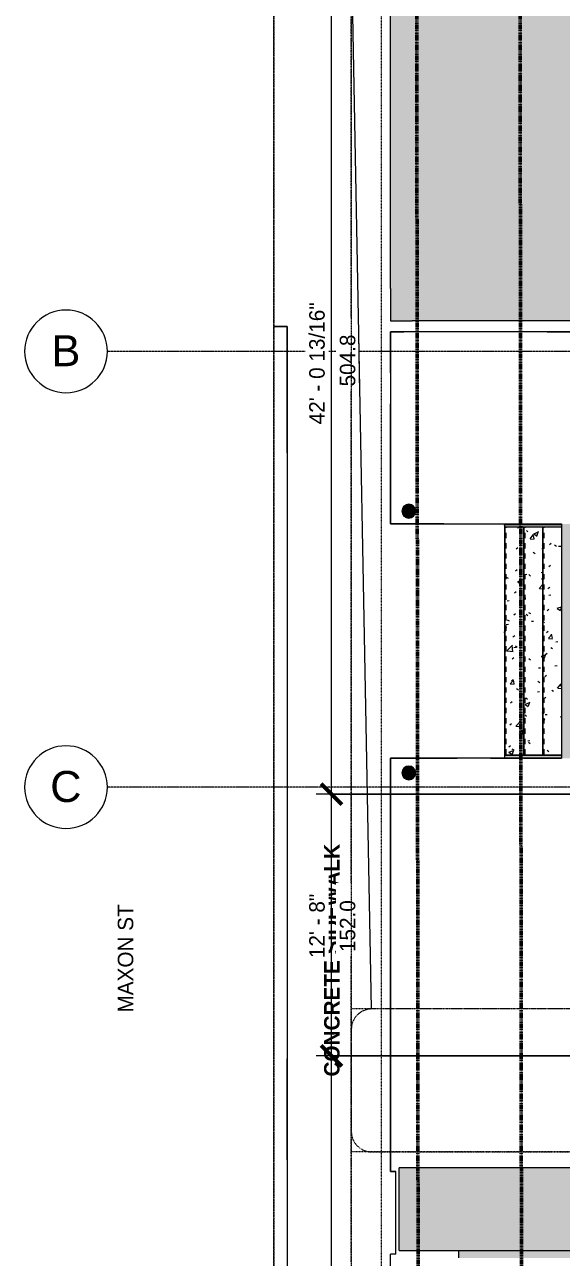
# Model space of a CAD drawing. Header units: inches. Extents: x -4266 to -1814, y 9706 to 12441.
# Drawn here: x -4217 to -3905, y 11009 to 11725 of the extents above; entities that cross this region are included whole.
import ezdxf

# ---------------------------------------------------------------- set-up
doc = ezdxf.new("R2010")
doc.units = ezdxf.units.IN
doc.header["$MEASUREMENT"] = 0
for name, pattern in [('Aligning Line 1_8_', [0.25, 0.125, -0.125]), ('Dash Dot 3_16_', [0.3125, 0.1875, -0.0625, 0, -0.0625]), ('Double Dash 3_8_', [1, 0.375, -0.125, 0.125, -0.125, 0.125, -0.125]), ('Grid Line 1_2_', [0.875, 0.5, -0.125, 0.125, -0.125]), ('Overhead 1_16_', [0.101562, 0.0625, -0.039062])]:
    doc.linetypes.add(name, pattern=pattern)
for name, color, linetype, lineweight in [('0-1', 7, 'Continuous', 5), ('0-3', 7, 'Continuous', 9), ('0-4', 147, 'Aligning Line 1_8_', 9), ('0-5', 165, 'Continuous', 5), ('A-ANNO-DIMS', 211, 'Continuous', 9), ('A-ANNO-DIMS-96', 211, 'Continuous', 9), ('A-ANNO-NOTE', 131, 'Continuous', 9), ('A-ANNO-SYMB', 150, 'Continuous', 9), ('A-ANNO-SYMB-1', 150, 'Dash Dot 3_16_', 9), ('A-FLOR-1', 9, 'Continuous', 5), ('A-FLOR-HRAL-1', 7, 'Continuous', 9), ('A-WALL-4', 10, 'Continuous', 13), ('A-WALL-5', 13, 'Continuous', 5), ('C-BLDG-PADS-1', 254, 'Continuous', 5), ('C-BLDG-PADS-2', 7, 'Continuous', 9), ('C-PROP-LINE-1', 250, 'Double Dash 3_8_', 50), ('C-TOPO', 7, 'Continuous', 9), ('E-LITE-EQPM-1', 47, 'Continuous', 9), ('E-LITE-EQPM-2', 7, 'Continuous', 9), ('G-ANNO-SYMB', 111, 'Aligning Line 1_8_', 9), ('G-ANNO-SYMB-1', 147, 'Aligning Line 1_8_', 9), ('G-ANNO-TEXT-1', 147, 'Continuous', 20), ('S-GRID-1', 1, 'Grid Line 1_2_', 9), ('S-GRID-IDEN', 1, 'Continuous', 9), ('S-GRID-IDEN-1', 147, 'Continuous', 9), ('S-STRS-1', 7, 'Continuous', 9), ('S-STRS-2', 251, 'Continuous', 9), ('S-STRS-3', 7, 'Overhead 1_16_', 9)]:
    doc.layers.add(name, color=color, linetype=linetype, lineweight=lineweight)
doc.styles.add('Arial', font='arial.ttf', dxfattribs={"height": 18})
doc.styles.add('Century Gothic', font='ufonts.com_century-gothic.ttf', dxfattribs={"height": 9})
doc.styles.add('Century Gothic_B', font='GOTHICB.TTF', dxfattribs={"height": 9})
doc.dimstyles.new('OD__1_16__Tol__', dxfattribs={"dimscale": 12, "dimtxt": 9.397514, "dimasz": 1, "dimexe": 0.75, "dimexo": 0.5, "dimgap": 0.125, "dimtad": 1, "dimdec": 4, "dimrnd": 0.0625, "dimzin": 3, "dimdsep": 46, "dimlunit": 4, "dimtxsty": 'Century Gothic', "dimblk1": 'OBLIQUE', "dimblk2": 'OBLIQUE', "dimsah": 1, "dimcen": 0.09, "dimdle": 0.75, "dimazin": 0, "dimtfac": 1, "dimtdec": 4, "dimtix": 1, "dimtmove": 0, "dimatfit": 3, "dimfxl": 1, "dimtvp": 1, "dimtfill": 1, "dimfrac": 2, "dimtolj": 1, "dimtzin": 0, "dimarcsym": 2})
pattern_1 = [(50, (0, 0), (27.5427, -2.40992), [2.88, -31.68]), (355, (0, 0), (-5.327844, 28.884266), [2.304, -25.344]), (100.451, (2.295, -0.2), (22.215316, 26.47393), [2.448, -26.924]), (46.184, (0, 7.68), (40.98187, -6.35642), [4.32, -47.52]), (96.636, (3.415, 7.15), (35.89075, 37.40619), [3.671, -40.386]), (351.184, (0, 7.68), (35.89097, 37.40622), [3.456, -38.016]), (21, (3.84, 5.76), (22.921036, -15.46073), [2.88, -31.68]), (326, (3.84, 5.76), (9.34353, 27.84574), [2.304, -25.344]), (71.451, (5.75, 4.472), (32.26477, 12.38442), [2.448, -26.924]), (37.5, (0, 0), (0.466855, 12.782707), [1.267, -23.77, 1.267, -24.461, -25.44]), (37.5, (0, 0), (0.466855, 12.782707), [-50.765, 1.267, -24.173]), (7.5, (0, 0), (10.10159, 15.14509), [1.267, -13.402, 1.267, -23.194, -9.696]), (7.5, (0, 0), (10.10159, 15.14509), [-39.13, 1.267, -8.429]), (327.5, (-8.563, 0), (20.499161, -0.86578), [1.267, -8.333, 1.267, -28.685, -39.744]), (327.5, (-8.563, 0), (20.499161, -0.86578), [-39.552, 1.267, -38.477]), (317.5, (-12.403, 0), (22.39478, 3.844288), [1.267, -11.213, 1.267, -18.624, -28.224]), (317.5, (-12.403, 0), (22.39478, 3.844288), [-32.371, 1.267, -26.957])]

# ---------------------------------------------------------------- blocks, each defined once
blk = doc.blocks.new('CTR - 1st Phase - Unit Layouts_rvt-1-FLOOR PLAN - 1ST FLOOR')
at = {"layer": 'G-ANNO-SYMB-1'}
blk.add_line((-4009.53, 9846.28), (-4009.53, 12240.75), dxfattribs=at)
blk = doc.blocks.new('CTR  - Topography_rvt-1-FLOOR PLAN - 1ST FLOOR')
at = {"layer": 'C-BLDG-PADS-1'}
blk.add_hatch(color=256, dxfattribs=at).paths.add_polyline_path([(-3999.22, 11013.11), (-3877.32, 11013.11), (-3877.32, 11061.11), (-3999.22, 11061.11), (-3999.22, 11013.25)], flags=0)
at = {"layer": 'C-BLDG-PADS-2'}
for p, q in [((-3952.7, 11061.11), (-3998.87, 11061.11)), ((-3998.87, 11013.11), (-3964.85, 11013.11))]:
    blk.add_line(p, q, dxfattribs=at)
at = {"layer": 'C-TOPO'}
for p, q in [((-4004.25, 11571.67), (-4004.25, 11748.18)), ((-4004.25, 11571.67), (-4004.25, 11552.9)), ((-4004.25, 11552.9), (-3998.55, 11552.9)), ((-3998.55, 11552.9), (-3991.66, 11552.9)), ((-3965.48, 11552.9), (-3991.66, 11552.9)), ((-3957.99, 11552.9), (-3965.48, 11552.9)), ((-3911.85, 11552.9), (-3957.99, 11552.9)), ((-3899.64, 11552.9), (-3911.85, 11552.9)), ((-4072.01, 11549.59), (-4064.23, 11549.59)), ((-4064.23, 11549.59), (-4072.01, 11549.59)), ((-4064.23, 11535.94), (-4064.23, 11549.59)), ((-4064.23, 11549.59), (-4064.23, 11535.94)), ((-3996.64, 11546.59), (-4004.23, 11546.59)), ((-4004.23, 11522.73), (-4004.23, 11546.59)), ((-4004.23, 11546.59), (-4004.23, 11522.73)), ((-4004.23, 11546.59), (-3996.64, 11546.59)), ((-3969.35, 11546.59), (-3996.64, 11546.59)), ((-3969.35, 11546.59), (-3996.64, 11546.59)), ((-3961.54, 11546.59), (-3969.35, 11546.59)), ((-3961.54, 11546.59), (-3969.35, 11546.59)), ((-3913.45, 11546.59), (-3961.54, 11546.59)), ((-3913.45, 11546.59), (-3961.54, 11546.59)), ((-3858.53, 11546.59), (-3913.45, 11546.59)), ((-3913.45, 11546.59), (-3858.53, 11546.59)), ((-4064.23, 11535.94), (-4064.23, 11476.2)), ((-4064.23, 11476.2), (-4064.23, 11535.94)), ((-4004.23, 11522.73), (-4004.23, 11504.65)), ((-4004.23, 11522.73), (-4004.23, 11504.65)), ((-4004.23, 11504.65), (-4004.23, 11434.99)), ((-4004.23, 11434.99), (-4004.23, 11504.65)), ((-4064.23, 11476.2), (-4064.23, 11245.43)), ((-4064.23, 11476.2), (-4064.23, 11245.43)), ((-3973.42, 11434.99), (-4004.23, 11434.99)), ((-4004.23, 11434.99), (-3973.42, 11434.99)), ((-3973.42, 11434.99), (-3938.12, 11434.99)), ((-3973.42, 11434.99), (-3938.12, 11434.99)), ((-4004.23, 11242.03), (-4004.23, 11299.01)), ((-3965.52, 11299.01), (-4004.23, 11299.01)), ((-4004.23, 11299.01), (-3965.52, 11299.01)), ((-4004.23, 11299.01), (-4004.23, 11242.03)), ((-3946.31, 11299.01), (-3965.52, 11299.01)), ((-3946.31, 11299.01), (-3965.52, 11299.01)), ((-3938.12, 11299.01), (-3946.31, 11299.01)), ((-3946.31, 11299.01), (-3938.12, 11299.01)), ((-4064.23, 11245.43), (-4064.23, 11124.4)), ((-4064.23, 11245.43), (-4064.23, 11124.4)), ((-4004.23, 11104.3), (-4004.23, 11242.03)), ((-4004.23, 11242.03), (-4004.23, 11104.3)), ((-4064.23, 11124.4), (-4064.23, 11108.97)), ((-4064.23, 11108.97), (-4064.23, 11124.4)), ((-4064.23, 11108.97), (-4064.23, 11065.89)), ((-4064.23, 11065.89), (-4064.23, 11108.97)), ((-4004.23, 11104.3), (-4004.23, 11101.07)), ((-4004.23, 11101.07), (-4004.23, 11104.3)), ((-4004.23, 11092.08), (-4004.23, 11101.07)), ((-4004.23, 11101.07), (-4004.23, 11092.08)), ((-4004.23, 11092.08), (-4004.23, 11059.11)), ((-4004.23, 11059.11), (-4004.23, 11092.08)), ((-4064.23, 11065.89), (-4064.23, 10832.08)), ((-4064.23, 11065.89), (-4064.23, 10832.08)), ((-4001.12, 11059.11), (-4004.23, 11059.11)), ((-4004.23, 11059.11), (-4001.12, 11059.11)), ((-4001.12, 11011.11), (-4001.12, 11059.11)), ((-4001.12, 11011.11), (-4001.12, 11059.11)), ((-3998.87, 11061.11), (-3999.22, 11061.11)), ((-3999.22, 11013.11), (-3999.22, 11061.11)), ((-3938.08, 11061.11), (-3952.7, 11061.11)), ((-3936.59, 11061.11), (-3938.08, 11061.11)), ((-3885.92, 11061.11), (-3936.59, 11061.11)), ((-4001.12, 11011.11), (-4004.23, 11011.11)), ((-4004.23, 10874.59), (-4004.23, 11011.11)), ((-4004.23, 10874.59), (-4004.23, 11011.11)), ((-4001.12, 11011.11), (-4004.23, 11011.11)), ((-3999.22, 11013.11), (-3998.87, 11013.11))]:
    blk.add_line(p, q, dxfattribs=at)
blk = doc.blocks.new('Pathway_Cooper_McGraw-Edison _BSC-BRC_Round - Pathway_Cooper_McGraw-Edison _BSC-BRC_Round-2028611-FLOOR PLAN - 1ST FLOOR')
at = {"layer": 'E-LITE-EQPM-1'}
blk.add_hatch(color=256, dxfattribs=at).paths.add_polyline_path([(0, -4), (1.04, -3.86), (2, -3.46), (2.83, -2.83), (3.46, -2), (3.86, -1.04), (4, 0), (3.86, 1.04), (3.46, 2), (2.83, 2.83), (2, 3.46), (1.04, 3.86), (0, 4), (-1.04, 3.86), (-2, 3.46), (-2.83, 2.83), (-3.46, 2), (-3.88, 0.92), (-4, 0), (-3.86, -1.04), (-3.46, -2), (-2.83, -2.83), (-2, -3.46), (-1.04, -3.86)], flags=0)
at = {"layer": 'E-LITE-EQPM-2'}
for start, end in [(360, 180), (180, 360)]:
    blk.add_arc((0, 0), 4, start, end, dxfattribs=at)
blk = doc.blocks.new('Top Rail Type - Top Rail_Internal_-2462175-FLOOR PLAN - 1ST FLOOR')
at = {"layer": 'A-FLOR-HRAL-1'}
blk.add_hatch(color=256, dxfattribs=at).paths.add_polyline_path([(-3928.17, 11299.91), (-3905.12, 11299.91), (-3905.12, 11300.07), (-3938.12, 11300.07), (-3938.12, 11299.91), (-3931.12, 11299.91)], flags=0)
for p, q in [((-3905.12, 11300.74), (-3938.12, 11300.74)), ((-3938.12, 11299.24), (-3905.12, 11299.24))]:
    blk.add_line(p, q, dxfattribs=at)
at = {"layer": 'A-FLOR-HRAL-1', "flags": 128}
for points in [[(-3938.12, 11299.91), (-3938.12, 11299.99), (-3938.12, 11300.07)], [(-3905.12, 11300.07), (-3905.12, 11299.99), (-3905.12, 11299.91)]]:
    blk.add_lwpolyline(points, dxfattribs=at)
blk = doc.blocks.new('Top Rail Type - Top Rail_Internal_-V224-FLOOR PLAN - 1ST FLOOR')
at = {"layer": 'A-FLOR-HRAL-1'}
h = blk.add_hatch(color=256, dxfattribs=at)
h.paths.add_polyline_path([(-3938.12, 11299.24), (-3905.12, 11299.24), (-3905.12, 11299.91), (-3938.12, 11299.91)], flags=0)
h.paths.add_polyline_path([(-3927.12, 11300.07), (-3905.12, 11300.07), (-3905.12, 11300.74), (-3938.12, 11300.74), (-3938.12, 11300.07), (-3928.13, 11300.07)], flags=0)
for p, q in [((-3938.12, 11300.74), (-3938.12, 11299.24)), ((-3938.12, 11300.74), (-3905.12, 11300.74)), ((-3905.12, 11300.74), (-3905.12, 11299.24)), ((-3938.12, 11299.24), (-3905.12, 11299.24))]:
    blk.add_line(p, q, dxfattribs=at)
blk = doc.blocks.new('Top Rail Type - Top Rail_Internal_-2462186-FLOOR PLAN - 1ST FLOOR')
at = {"layer": 'A-FLOR-HRAL-1'}
blk.add_hatch(color=256, dxfattribs=at).paths.add_polyline_path([(-3938.12, 11433.91), (-3905.12, 11433.91), (-3905.12, 11434.07), (-3938.12, 11434.07), (-3938.12, 11433.99)], flags=0)
for p, q in [((-3905.12, 11434.74), (-3938.12, 11434.74)), ((-3938.12, 11433.24), (-3905.12, 11433.24))]:
    blk.add_line(p, q, dxfattribs=at)
at = {"layer": 'A-FLOR-HRAL-1', "flags": 128}
for points in [[(-3938.12, 11433.91), (-3938.12, 11433.99), (-3938.12, 11434.07)], [(-3905.12, 11434.07), (-3905.12, 11433.99), (-3905.12, 11433.91)]]:
    blk.add_lwpolyline(points, dxfattribs=at)
blk = doc.blocks.new('Top Rail Type - Top Rail_Internal_-V225-FLOOR PLAN - 1ST FLOOR')
at = {"layer": 'A-FLOR-HRAL-1'}
h = blk.add_hatch(color=256, dxfattribs=at)
h.paths.add_polyline_path([(-3908.11, 11433.24), (-3905.12, 11433.24), (-3905.12, 11433.91), (-3938.12, 11433.91), (-3938.12, 11433.24), (-3910.7, 11433.24)], flags=0)
h.paths.add_polyline_path([(-3936.94, 11434.07), (-3905.12, 11434.07), (-3905.12, 11434.74), (-3938.12, 11434.74), (-3938.12, 11434.07), (-3937.37, 11434.07)], flags=0)
for p, q in [((-3938.12, 11434.74), (-3938.12, 11433.24)), ((-3938.12, 11434.74), (-3905.12, 11434.74)), ((-3938.12, 11433.24), (-3905.12, 11433.24)), ((-3905.12, 11434.74), (-3905.12, 11433.24))]:
    blk.add_line(p, q, dxfattribs=at)
blk = doc.blocks.new('Family - ___-1878357-FLOOR PLAN - 1ST FLOOR')
at = {"layer": 'C-PROP-LINE-1'}
for p, q in [((-3989.61, 12268.69), (-3987.01, 9767.34)), ((-3929.52, 12184.69), (-3927.1, 9853.17))]:
    blk.add_line(p, q, dxfattribs=at)
blk = doc.blocks.new('Grid - Grid Head - Circle-50561-FLOOR PLAN - 1ST FLOOR')
at = {"layer": 'S-GRID-IDEN-1'}
for start, end in [(360, 180), (180, 360)]:
    blk.add_arc((0, 0), 0.25, start, end, dxfattribs=at)
blk = doc.blocks.new('CTR - 1st Phase - Shell_rvt-1-FLOOR PLAN - 1ST FLOOR')
at = {"layer": 'A-FLOR-1'}
h = blk.add_hatch(color=256, dxfattribs=at)
h.paths.add_polyline_path([(-3998.55, 11552.9), (-3831.82, 11552.9), (-3831.82, 11567.79), (-3827.51, 11567.79), (-3827.51, 11759.79), (-3831.82, 11759.79), (-3831.82, 11775.74), (-3831.89, 11775.74), (-3831.89, 11774.74), (-3832.69, 11774.74), (-3832.69, 11775.74), (-3834.54, 11775.74), (-3834.57, 11775.59), (-3835.27, 11774.38), (-3836.35, 11773.48), (-3837.72, 11772.99), (-3839.08, 11772.99), (-3840.41, 11773.48), (-3841.54, 11774.48), (-3842.19, 11775.6), (-3842.44, 11776.99), (-3842.19, 11778.39), (-3841.49, 11779.6), (-3840.41, 11780.5), (-3839.04, 11780.98), (-3837.68, 11780.98), (-3836.35, 11780.5), (-3835.22, 11779.5), (-3834.57, 11778.38), (-3834.54, 11778.24), (-3832.69, 11778.24), (-3832.69, 11779.24), (-3831.89, 11779.24), (-3831.89, 11778.24), (-3831.82, 11778.24), (-3831.82, 11786.99), (-3830.82, 11786.99), (-3830.82, 11788.99), (-3828.89, 11788.99), (-3828.89, 11789.61), (-3827.51, 11789.61), (-3827.51, 11824.36), (-3828.89, 11824.36), (-3828.89, 11824.99), (-3830.82, 11824.99), (-3830.82, 11826.99), (-3831.82, 11826.99), (-3831.82, 11830.99), (-4004.25, 11830.99), (-4004.23, 11552.9)], flags=0)
h.paths.add_polyline_path([(-3831.32, 11823.24), (-3866.82, 11823.24), (-3866.82, 11824.99), (-3830.82, 11824.99), (-3830.82, 11823.24), (-3831.07, 11823.24)], flags=0)
blk.add_hatch(color=256, dxfattribs=at).paths.add_polyline_path([(-3877.32, 11298.99), (-3877.32, 11299.01), (-3831.82, 11299.01), (-3831.82, 11434.99), (-3905.12, 11434.99), (-3905.12, 11298.99)], flags=0)
at = {"layer": 'A-WALL-5'}
blk.add_hatch(color=256, dxfattribs=at).paths.add_polyline_path([(-3877.06, 11008.86), (-3831.82, 11008.86), (-3831.82, 11013.11), (-3964.85, 11013.11), (-3964.85, 11008.86), (-3899.15, 11008.86)], flags=0)
at = {"layer": 'S-STRS-2'}
h = blk.add_hatch(dxfattribs=at)
h.set_pattern_fill('FP_16', color=256, style=0, pattern_type=2)
h.set_pattern_definition(pattern_1)
h.paths.add_polyline_path([(-3930.03, 11298.99), (-3928.44, 11299.01), (-3928.37, 11299.24), (-3938.12, 11299.24), (-3938.12, 11298.99), (-3936.94, 11298.99)], flags=0)
h.paths.add_polyline_path([(-3932.1, 11300.74), (-3927.93, 11300.74), (-3927.12, 11303.5), (-3927.12, 11433.24), (-3938.12, 11433.24), (-3938.12, 11300.74), (-3936.94, 11300.74)], flags=0)
h.paths.add_polyline_path([(-3937.25, 11434.74), (-3927.12, 11434.74), (-3927.12, 11434.99), (-3938.12, 11434.99), (-3938.12, 11434.74), (-3937.37, 11434.74)], flags=0)
h = blk.add_hatch(dxfattribs=at)
h.set_pattern_fill('FP_16', color=256, style=0, pattern_type=2)
h.set_pattern_definition(pattern_1)
h.paths.add_polyline_path([(-3927.12, 11298.99), (-3916.12, 11299.01), (-3916.12, 11299.24), (-3927.12, 11299.24), (-3927.12, 11299.01)], flags=0)
h.paths.add_polyline_path([(-3927.12, 11300.74), (-3916.12, 11300.74), (-3916.12, 11433.24), (-3927.12, 11433.24), (-3927.12, 11309.53)], flags=0)
h.paths.add_polyline_path([(-3927.12, 11434.74), (-3916.12, 11434.74), (-3916.12, 11434.99), (-3927.12, 11434.99)], flags=0)
h = blk.add_hatch(dxfattribs=at)
h.set_pattern_fill('FP_16', color=256, style=0, pattern_type=2)
h.set_pattern_definition(pattern_1)
h.paths.add_polyline_path([(-3916.12, 11298.99), (-3905.12, 11299.01), (-3905.12, 11299.24), (-3916.12, 11299.24), (-3916.12, 11299.01)], flags=0)
h.paths.add_polyline_path([(-3916.12, 11300.74), (-3905.12, 11300.74), (-3905.12, 11433.24), (-3916.12, 11433.24), (-3916.12, 11313.24)], flags=0)
h.paths.add_polyline_path([(-3913.41, 11434.74), (-3905.12, 11434.74), (-3905.12, 11434.99), (-3916.12, 11434.99), (-3916.12, 11434.74)], flags=0)
at = {"layer": 'A-WALL-4'}
for q in [(-3831.82, 11013.11), (-3964.85, 11008.86)]:
    blk.add_line((-3964.85, 11013.11), q, dxfattribs=at)
at = {"layer": 'G-ANNO-SYMB-1'}
blk.add_line((-4071.96, 9756.53), (-4071.96, 12280.06), dxfattribs=at)
at = {"layer": 'S-GRID-1'}
for p, q in [((-1814.21, 11535.19), (-4168.71, 11535.19)), ((-1814.21, 11282.19), (-4168.71, 11282.19))]:
    blk.add_line(p, q, dxfattribs=at)
at = {"layer": 'S-STRS-1'}
for p, q in [((-3938.12, 11434.99), (-3938.12, 11434.74)), ((-3938.12, 11434.99), (-3927.12, 11434.99)), ((-3938.12, 11433.24), (-3938.12, 11300.74)), ((-3927.12, 11434.99), (-3916.12, 11434.99)), ((-3927.12, 11434.99), (-3927.12, 11434.74)), ((-3927.12, 11433.24), (-3927.12, 11300.74)), ((-3916.12, 11434.99), (-3905.12, 11434.99)), ((-3916.12, 11434.99), (-3916.12, 11434.74)), ((-3916.12, 11433.24), (-3916.12, 11300.74)), ((-3905.12, 11434.99), (-3905.12, 11434.74)), ((-3905.12, 11433.24), (-3905.12, 11300.74)), ((-3938.12, 11299.24), (-3938.12, 11298.99)), ((-3938.12, 11298.99), (-3928.51, 11298.99)), ((-3927.12, 11299.24), (-3927.12, 11298.99)), ((-3927.12, 11298.99), (-3916.12, 11298.99)), ((-3916.12, 11299.24), (-3916.12, 11298.99)), ((-3916.12, 11298.99), (-3905.12, 11298.99)), ((-3905.12, 11299.24), (-3905.12, 11298.99))]:
    blk.add_line(p, q, dxfattribs=at)
at = {"layer": 'S-STRS-3'}
for p, q in [((-3937.37, 11434.99), (-3937.37, 11434.74)), ((-3937.37, 11433.24), (-3937.37, 11300.74)), ((-3926.37, 11434.99), (-3926.37, 11434.74)), ((-3926.37, 11433.24), (-3926.37, 11300.74)), ((-3915.37, 11434.99), (-3915.37, 11434.74)), ((-3915.37, 11433.24), (-3915.37, 11300.74)), ((-3937.37, 11299.24), (-3937.37, 11298.99)), ((-3926.37, 11299.24), (-3926.37, 11298.99)), ((-3915.37, 11299.24), (-3915.37, 11298.99))]:
    blk.add_line(p, q, dxfattribs=at)
at = {"layer": '0-3'}
for name, p in [('Pathway_Cooper_McGraw-Edison _BSC-BRC_Round - Pathway_Cooper_McGraw-Edison _BSC-BRC_Round-2028611-FLOOR PLAN - 1ST FLOOR', (-3993.72, 11442.42)), ('Top Rail Type - Top Rail_Internal_-2462186-FLOOR PLAN - 1ST FLOOR', (0, 0)), ('Top Rail Type - Top Rail_Internal_-V225-FLOOR PLAN - 1ST FLOOR', (0, 0)), ('Top Rail Type - Top Rail_Internal_-2462175-FLOOR PLAN - 1ST FLOOR', (0, 0)), ('Top Rail Type - Top Rail_Internal_-V224-FLOOR PLAN - 1ST FLOOR', (0, 0)), ('Pathway_Cooper_McGraw-Edison _BSC-BRC_Round - Pathway_Cooper_McGraw-Edison _BSC-BRC_Round-2028611-FLOOR PLAN - 1ST FLOOR', (-3993.72, 11290.42))]:
    blk.add_blockref(name, p, dxfattribs=at)
at = {"layer": '0-4'}
blk.add_blockref('Family - ___-1878357-FLOOR PLAN - 1ST FLOOR', (0, 0), dxfattribs=at)
at = {"layer": '0-5', "xscale": 95.99999999999994, "yscale": 95.99999999999994, "zscale": 95.99999999999994, "rotation": 89.99999999999987}
for p in [(-4192.71, 11535.19), (-4192.71, 11282.19)]:
    blk.add_blockref('Grid - Grid Head - Circle-50561-FLOOR PLAN - 1ST FLOOR', p, dxfattribs=at)
at = {"layer": 'S-GRID-IDEN', "char_height": 18, "attachment_point": 1, "style": 'Arial'}
for s, insert, width in [('B', (-4201.12, 11544.57), 20.301), ('C', (-4201.88, 11291.57), 22.119)]:
    blk.add_mtext(s, dxfattribs=dict(at, insert=insert, width=width))
blk = doc.blocks.new('CTR - 1st Phase -Stairs _ Elevators_rvt-1-FLOOR PLAN - 1ST FLOOR')
at = {"layer": 'G-ANNO-SYMB-1'}
blk.add_line((-4071.96, 9706.24), (-4071.96, 12280.1), dxfattribs=at)
blk = doc.blocks.new('DIMBLOCK15-FLOOR PLAN - 1ST FLOOR')
at = {"layer": 'A-ANNO-DIMS-96', "lineweight": 50}
for p, q in [((-4038.48, 11126.19), (-4044.48, 11132.19)), ((-4038.48, 11126.19), (-4032.48, 11120.19)), ((-4038.48, 10838.19), (-4044.48, 10844.19)), ((-4038.48, 10838.19), (-4032.48, 10832.19))]:
    blk.add_line(p, q, dxfattribs=at)
at = {"layer": 'A-ANNO-DIMS-96'}
for p, q in [((-3828.72, 11126.19), (-4047.48, 11126.19)), ((-4038.48, 10838.19), (-4038.48, 11126.19)), ((-4038.48, 11126.19), (-3828.72, 11126.19)), ((-3828.72, 10838.19), (-4047.48, 10838.19)), ((-4038.48, 10838.19), (-3828.72, 10838.19))]:
    blk.add_line(p, q, dxfattribs=at)
at = {"layer": 'A-ANNO-DIMS-96', "color": 0, "char_height": 9, "attachment_point": 1, "rotation": 90, "line_spacing_factor": 0.984502, "style": 'Century Gothic', "bg_fill": 3, "box_fill_scale": 1.25, "bg_fill_color": 256, "bg_fill_true_color": 13158600, "bg_fill_transparency": 0}
for s, insert, width in [('24\' - 0"', (-4051.52, 10962.95), 46.1821), ('288.0', (-4033.75, 10966.45), 37.7691)]:
    blk.add_mtext(s, dxfattribs=dict(at, insert=insert, width=width))
blk = doc.blocks.new('_Oblique')
at = {"color": 0, "linetype": 'ByBlock', "lineweight": -2}
blk.add_line((-0.5, -0.5), (0.5, 0.5), dxfattribs=at)
blk = doc.blocks.new('DIMBLOCK16-FLOOR PLAN - 1ST FLOOR')
at = {"layer": 'A-ANNO-DIMS-96', "lineweight": 50}
for p, q in [((-4038.48, 11278.16), (-4044.48, 11284.16)), ((-4038.48, 11278.16), (-4032.48, 11272.16)), ((-4038.48, 11126.19), (-4044.48, 11132.19)), ((-4038.48, 11126.19), (-4032.48, 11120.19))]:
    blk.add_line(p, q, dxfattribs=at)
at = {"layer": 'A-ANNO-DIMS-96'}
for p, q in [((-3832.41, 11278.16), (-4047.48, 11278.16)), ((-4038.48, 11126.19), (-4038.48, 11278.16)), ((-4038.48, 11278.16), (-3832.41, 11278.16)), ((-3828.72, 11126.19), (-4047.48, 11126.19)), ((-4038.48, 11126.19), (-3828.72, 11126.19))]:
    blk.add_line(p, q, dxfattribs=at)
at = {"layer": 'A-ANNO-DIMS-96', "color": 0, "char_height": 9, "attachment_point": 1, "rotation": 90, "line_spacing_factor": 0.984502, "style": 'Century Gothic', "bg_fill": 3, "box_fill_scale": 1.25, "bg_fill_color": 256, "bg_fill_true_color": 13158600, "bg_fill_transparency": 0}
for s, insert, width in [('12\' - 8"', (-4051.52, 11182.93), 46.1821), ('152.0', (-4033.75, 11186.44), 37.7691)]:
    blk.add_mtext(s, dxfattribs=dict(at, insert=insert, width=width))
blk = doc.blocks.new('DIMBLOCK17-FLOOR PLAN - 1ST FLOOR')
at = {"layer": 'A-ANNO-DIMS-96', "lineweight": 50}
for p, q in [((-4038.48, 11782.99), (-4044.48, 11788.99)), ((-4038.48, 11782.99), (-4032.48, 11776.99)), ((-4038.48, 11278.16), (-4044.48, 11284.16)), ((-4038.48, 11278.16), (-4032.48, 11272.16))]:
    blk.add_line(p, q, dxfattribs=at)
at = {"layer": 'A-ANNO-DIMS-96'}
for p, q in [((-3753.32, 11782.99), (-4047.48, 11782.99)), ((-4038.48, 11278.16), (-4038.48, 11782.99)), ((-4038.48, 11782.99), (-3753.32, 11782.99)), ((-3832.41, 11278.16), (-4047.48, 11278.16)), ((-4038.48, 11278.16), (-3832.41, 11278.16))]:
    blk.add_line(p, q, dxfattribs=at)
at = {"layer": 'A-ANNO-DIMS-96', "color": 0, "char_height": 9, "attachment_point": 1, "rotation": 90, "line_spacing_factor": 0.984502, "style": 'Century Gothic', "bg_fill": 3, "box_fill_scale": 1.25, "bg_fill_color": 256, "bg_fill_true_color": 13158600, "bg_fill_transparency": 0}
for s, insert, width in [('42\' - 0 13/16"', (-4051.52, 11492.84), 90.5741), ('504.8', (-4033.75, 11514.84), 37.7691)]:
    blk.add_mtext(s, dxfattribs=dict(at, insert=insert, width=width))

msp = doc.modelspace()

# ---------------------------------------------------------------- linework, layer by layer
at = {"layer": 'A-ANNO-SYMB-1'}
msp.add_line((-4071.96446, 12268.04045), (-4071.96446, 9718.24032), dxfattribs=at)
at = {"layer": 'G-ANNO-SYMB'}
for p, q in [((-4027.08301, 11070.38095), (-4027.08301, 12280.10057)), ((-4027.08301, 9839.38186), (-4027.08301, 11153.42614)), ((-1910.89642, 11153.42614), (-4027.08301, 11153.42614)), ((-1910.89642, 11070.38095), (-4027.08301, 11070.38095))]:
    msp.add_line(p, q, dxfattribs=at)

# ---------------------------------------------------------------- block references
at = {"layer": '0-1'}
for name in ['CTR - 1st Phase - Shell_rvt-1-FLOOR PLAN - 1ST FLOOR', 'CTR - 1st Phase -Stairs _ Elevators_rvt-1-FLOOR PLAN - 1ST FLOOR', 'CTR  - Topography_rvt-1-FLOOR PLAN - 1ST FLOOR', 'CTR - 1st Phase - Unit Layouts_rvt-1-FLOOR PLAN - 1ST FLOOR']:
    msp.add_blockref(name, (0, 0), dxfattribs=at)

# ---------------------------------------------------------------- texts
at = {"layer": 'A-ANNO-NOTE', "insert": (-4042.87128, 11114.16646), "char_height": 9, "width": 158.166, "attachment_point": 1, "rotation": 90, "style": 'Century Gothic_B'}
msp.add_mtext('CONCRETE SIDEWALK', dxfattribs=at)
at = {"layer": 'G-ANNO-TEXT-1', "insert": (-4162.65432, 11151.33786), "char_height": 9, "width": 78.78, "attachment_point": 1, "rotation": 90, "style": 'Century Gothic'}
msp.add_mtext('MAXON ST', dxfattribs=at)

# ---------------------------------------------------------------- next in the draw order: dimensions: what is measured, and where the dimension line sits
at = {"layer": 'A-ANNO-DIMS'}
dim = msp.add_linear_dim(base=(-4038.48434, 11126.1894), p1=(-3822.72374, 10838.1894), p2=(-3822.72374, 11126.1894), angle=90, dimstyle='OD__1_16__Tol__', override={"dimpost": '<>\\X', "dimfxl": 288}, dxfattribs=at)
dim.commit()
dim.dimension.update_dxf_attribs({"geometry": 'DIMBLOCK15-FLOOR PLAN - 1ST FLOOR', "text_midpoint": (-4038.48434, 10982.1894)})

# ---------------------------------------------------------------- next in the draw order: linework, layer by layer
at = {"layer": 'A-ANNO-SYMB-1'}
msp.add_line((-4015.08301, 11070.38095), (-1883.64479, 11070.38095), dxfattribs=at)
msp.add_arc((-4015.08301, 11082.38095), 12, 180, 270, dxfattribs=at)

# ---------------------------------------------------------------- next in the draw order: dimensions: what is measured, and where the dimension line sits
at = {"layer": 'A-ANNO-DIMS'}
dim = msp.add_linear_dim(base=(-4038.48434, 11278.1644), p1=(-3822.72374, 11126.1894), p2=(-3826.41124, 11278.1644), angle=90, dimstyle='OD__1_16__Tol__', override={"dimpost": '<>\\X', "dimfxl": 152.01973}, dxfattribs=at)
dim.commit()
dim.dimension.update_dxf_attribs({"geometry": 'DIMBLOCK16-FLOOR PLAN - 1ST FLOOR', "text_midpoint": (-4038.48434, 11202.1769)})

# ---------------------------------------------------------------- next in the draw order: linework, layer by layer
at = {"layer": 'A-ANNO-SYMB-1'}
for p, q in [((-1883.64479, 11153.42614), (-4015.08301, 11153.42614)), ((-4027.08301, 11141.42614), (-4027.08301, 9851.38186))]:
    msp.add_line(p, q, dxfattribs=at)
msp.add_arc((-4015.08301, 11141.42614), 12, 90, 180, dxfattribs=at)

# ---------------------------------------------------------------- next in the draw order: dimensions: what is measured, and where the dimension line sits
at = {"layer": 'A-ANNO-DIMS'}
dim = msp.add_linear_dim(base=(-4038.48434, 11782.9894), p1=(-3826.41124, 11278.1644), p2=(-3747.32374, 11782.9894), angle=90, dimstyle='OD__1_16__Tol__', override={"dimpost": '<>\\X', "dimfxl": 510.982498}, dxfattribs=at)
dim.commit()
dim.dimension.update_dxf_attribs({"geometry": 'DIMBLOCK17-FLOOR PLAN - 1ST FLOOR', "text_midpoint": (-4038.48434, 11530.5769)})

# ---------------------------------------------------------------- next in the draw order: linework, layer by layer
at = {"layer": 'A-ANNO-SYMB'}
msp.add_line((-4015.30955, 11153.424), (-4036.96942, 12300.5788), dxfattribs=at)
at = {"layer": 'A-ANNO-SYMB-1'}
msp.add_line((-4027.08301, 12269.42614), (-4027.08301, 11082.38095), dxfattribs=at)

doc.saveas('drawing.dxf')
